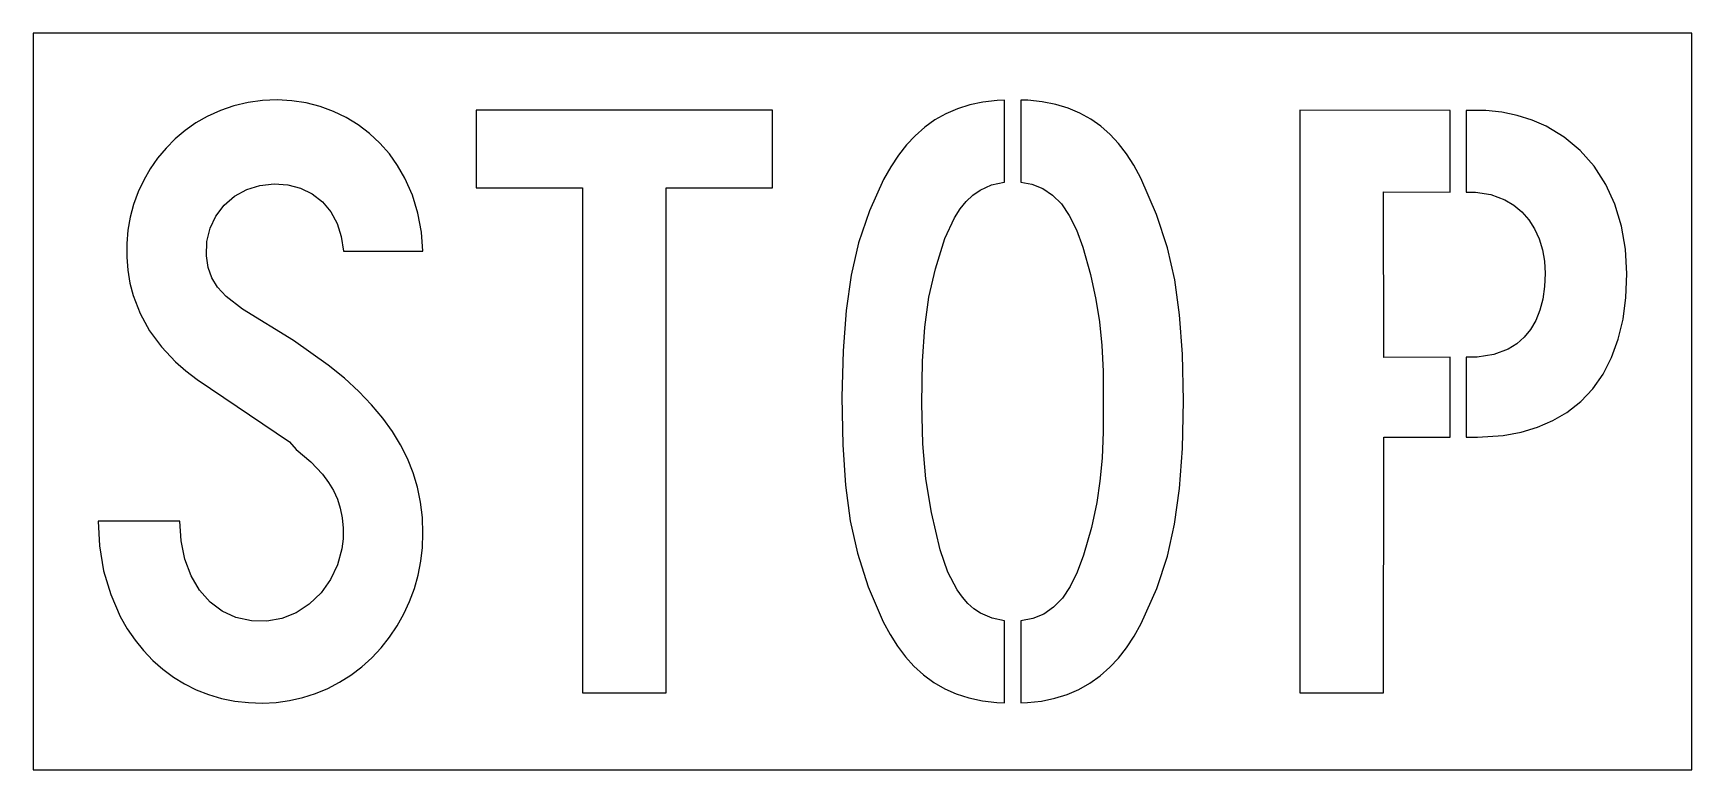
# Model space of a CAD drawing. Header units: inches. Extents: x 0 to 51.2, y 0 to 22.8.
import ezdxf

# ---------------------------------------------------------------- set-up
doc = ezdxf.new("R2010")
doc.units = ezdxf.units.IN
doc.layers.add('CUT', color=1, linetype='CONTINUOUS')
doc.layers.add('SHEET', color=8, linetype='CONTINUOUS')

msp = doc.modelspace()

# ---------------------------------------------------------------- linework, layer by layer
at = {"layer": 'CUT'}
for points in [[(2.006, 7.681), (2.045, 6.92), (2.177, 6.148), (2.395, 5.418), (2.693, 4.738), (2.909, 4.359), (3.148, 4.007), (3.41, 3.681), (3.696, 3.379), (4.003, 3.108), (4.333, 2.863), (4.675, 2.653), (5.038, 2.472), (5.422, 2.322), (5.82, 2.205), (6.231, 2.123), (6.653, 2.074), (7.089, 2.06), (7.508, 2.08), (7.924, 2.137), (8.333, 2.23), (8.723, 2.355), (9.104, 2.514), (9.468, 2.704), (9.819, 2.927), (10.15, 3.179), (10.46, 3.458), (10.751, 3.767), (11.012, 4.095), (11.248, 4.446), (11.456, 4.818), (11.633, 5.202), (11.78, 5.604), (11.895, 6.015), (11.978, 6.439), (12.027, 6.869), (12.044, 7.302), (12.025, 7.795), (11.968, 8.269), (11.873, 8.729), (11.739, 9.177), (11.565, 9.613), (11.354, 10.036), (11.102, 10.449), (10.806, 10.859), (10.456, 11.276), (10.059, 11.687), (9.615, 12.093), (9.118, 12.5), (8.042, 13.263), (6.468, 14.231), (5.962, 14.622), (5.698, 14.905), (5.516, 15.196), (5.403, 15.512), (5.353, 15.876), (5.37, 16.315), (5.468, 16.724), (5.647, 17.103), (5.901, 17.437), (6.224, 17.714), (6.597, 17.92), (7.008, 18.05), (7.447, 18.101), (7.865, 18.071), (8.264, 17.965), (8.624, 17.785), (8.937, 17.537), (9.194, 17.231), (9.392, 16.869), (9.519, 16.474), (9.584, 16.019), (12.04, 16.019), (12, 16.602), (11.89, 17.194), (11.719, 17.751), (11.486, 18.276), (11.262, 18.663), (11.005, 19.022), (10.716, 19.351), (10.395, 19.651), (10.045, 19.918), (9.675, 20.145), (9.281, 20.335), (8.872, 20.485), (8.439, 20.596), (7.994, 20.665), (7.541, 20.69), (7.084, 20.673), (6.64, 20.613), (6.205, 20.51), (5.783, 20.366), (5.376, 20.18), (5.028, 19.98), (4.696, 19.747), (4.39, 19.49), (4.105, 19.204), (3.845, 18.892), (3.616, 18.564), (3.415, 18.214), (3.245, 17.846), (3.105, 17.461), (3, 17.067), (2.929, 16.665), (2.892, 16.252), (2.89, 15.837), (2.923, 15.429), (2.99, 15.032), (3.092, 14.645), (3.308, 14.089), (3.598, 13.562), (3.964, 13.064), (4.398, 12.604), (4.722, 12.321), (5.07, 12.057), (7.916, 10.13), (8.126, 9.894), (8.583, 9.509), (8.942, 9.129), (9.13, 8.878), (9.281, 8.622), (9.4, 8.361), (9.488, 8.085), (9.548, 7.782), (9.578, 7.459), (9.575, 7.132), (9.539, 6.823), (9.407, 6.331), (9.189, 5.873), (8.894, 5.461), (8.532, 5.115), (8.126, 4.851), (7.682, 4.674), (7.223, 4.593), (6.741, 4.604), (6.266, 4.707), (5.841, 4.898), (5.466, 5.177), (5.143, 5.544), (4.883, 5.988), (4.689, 6.505), (4.569, 7.075), (4.528, 7.679)], [(24.991, 11.504), (25.016, 10.033), (25.099, 8.788), (25.247, 7.692), (25.467, 6.695), (25.802, 5.655), (26.266, 4.574), (26.481, 4.177), (26.71, 3.816), (26.954, 3.49), (27.211, 3.203), (27.508, 2.932), (27.825, 2.699), (28.165, 2.503), (28.524, 2.346), (28.914, 2.222), (29.33, 2.133), (29.774, 2.08), (30.015, 2.07), (30.015, 4.603), (29.628, 4.683), (29.271, 4.839), (29.07, 4.974), (28.883, 5.139), (28.711, 5.334), (28.551, 5.558), (28.266, 6.108), (28.024, 6.794), (27.753, 7.949), (27.583, 8.985), (27.486, 10.071), (27.454, 11.313), (27.476, 12.617), (27.548, 13.668), (27.679, 14.595), (27.881, 15.475), (28.174, 16.414), (28.465, 17.05), (28.639, 17.323), (28.829, 17.556), (29.036, 17.751), (29.257, 17.905), (29.608, 18.063), (30.005, 18.149), (30.015, 18.149), (30.015, 20.681), (29.786, 20.672), (29.348, 20.62), (28.937, 20.534), (28.556, 20.416), (28.198, 20.263), (27.862, 20.074), (27.546, 19.848), (27.25, 19.584), (26.986, 19.3), (26.737, 18.981), (26.502, 18.626), (26.276, 18.227), (25.837, 17.266), (25.503, 16.272), (25.274, 15.278), (25.116, 14.181), (25.023, 12.943)], [(30.515, 2.068), (30.722, 2.074), (31.156, 2.124), (31.566, 2.208), (31.948, 2.327), (32.314, 2.484), (32.653, 2.675), (32.972, 2.904), (33.272, 3.17), (33.533, 3.451), (33.782, 3.771), (34.015, 4.126), (34.234, 4.516), (34.716, 5.604), (35.045, 6.597), (35.269, 7.591), (35.422, 8.683), (35.51, 9.927), (35.539, 11.399), (35.511, 12.838), (35.423, 14.054), (35.271, 15.133), (35.046, 16.125), (34.709, 17.151), (34.224, 18.276), (34.008, 18.669), (33.782, 19.019), (33.538, 19.338), (33.282, 19.616), (32.991, 19.874), (32.677, 20.098), (32.341, 20.283), (31.983, 20.433), (31.595, 20.549), (31.181, 20.629), (30.734, 20.677), (30.515, 20.683), (30.515, 18.15), (30.857, 18.092), (31.196, 17.956), (31.498, 17.751), (31.769, 17.475), (32.012, 17.123), (32.236, 16.675), (32.433, 16.141), (32.665, 15.302), (32.835, 14.526), (32.943, 13.835), (33.018, 13.108), (33.061, 12.308), (33.064, 10.436), (33.028, 9.622), (32.963, 8.912), (32.865, 8.252), (32.699, 7.484), (32.456, 6.629), (32.262, 6.103), (32.045, 5.664), (31.802, 5.306), (31.529, 5.022), (31.226, 4.81), (30.885, 4.668), (30.515, 4.6)], [(13.689, 20.376), (13.69, 17.975), (16.97, 17.972), (16.971, 2.376), (19.559, 2.38), (19.559, 17.971), (22.844, 17.975), (22.839, 20.376)], [(39.139, 2.377), (41.728, 2.378), (41.73, 10.271), (43.78, 10.271), (43.78, 12.74), (41.73, 12.734), (41.728, 17.848), (43.78, 17.844), (43.78, 20.366), (39.139, 20.373)], [(44.28, 10.272), (44.631, 10.272), (45.424, 10.33), (45.975, 10.432), (46.486, 10.584), (46.956, 10.785), (47.385, 11.034), (47.816, 11.372), (48.189, 11.766), (48.511, 12.224), (48.773, 12.734), (48.978, 13.302), (49.125, 13.919), (49.214, 14.59), (49.244, 15.316), (49.203, 16.077), (49.08, 16.795), (48.876, 17.465), (48.594, 18.082), (48.234, 18.639), (47.803, 19.127), (47.306, 19.541), (46.745, 19.877), (46.315, 20.064), (45.856, 20.209), (45.378, 20.309), (44.882, 20.364), (44.28, 20.365), (44.28, 17.843), (44.561, 17.843), (45.04, 17.766), (45.475, 17.601), (45.749, 17.436), (45.998, 17.228), (46.213, 16.983), (46.39, 16.708), (46.531, 16.401), (46.634, 16.064), (46.696, 15.706), (46.717, 15.331), (46.699, 14.922), (46.644, 14.538), (46.555, 14.195), (46.428, 13.879), (46.264, 13.6), (46.07, 13.362), (45.841, 13.16), (45.58, 12.996), (45.13, 12.824), (44.615, 12.742), (44.28, 12.741)]]:
    msp.add_lwpolyline(points, close=True, dxfattribs=at)
at = {"layer": 'SHEET'}
msp.add_lwpolyline([(0, 0), (51.25, 0), (51.25, 22.75), (0, 22.75)], close=True, dxfattribs=at)

doc.saveas('drawing.dxf')
